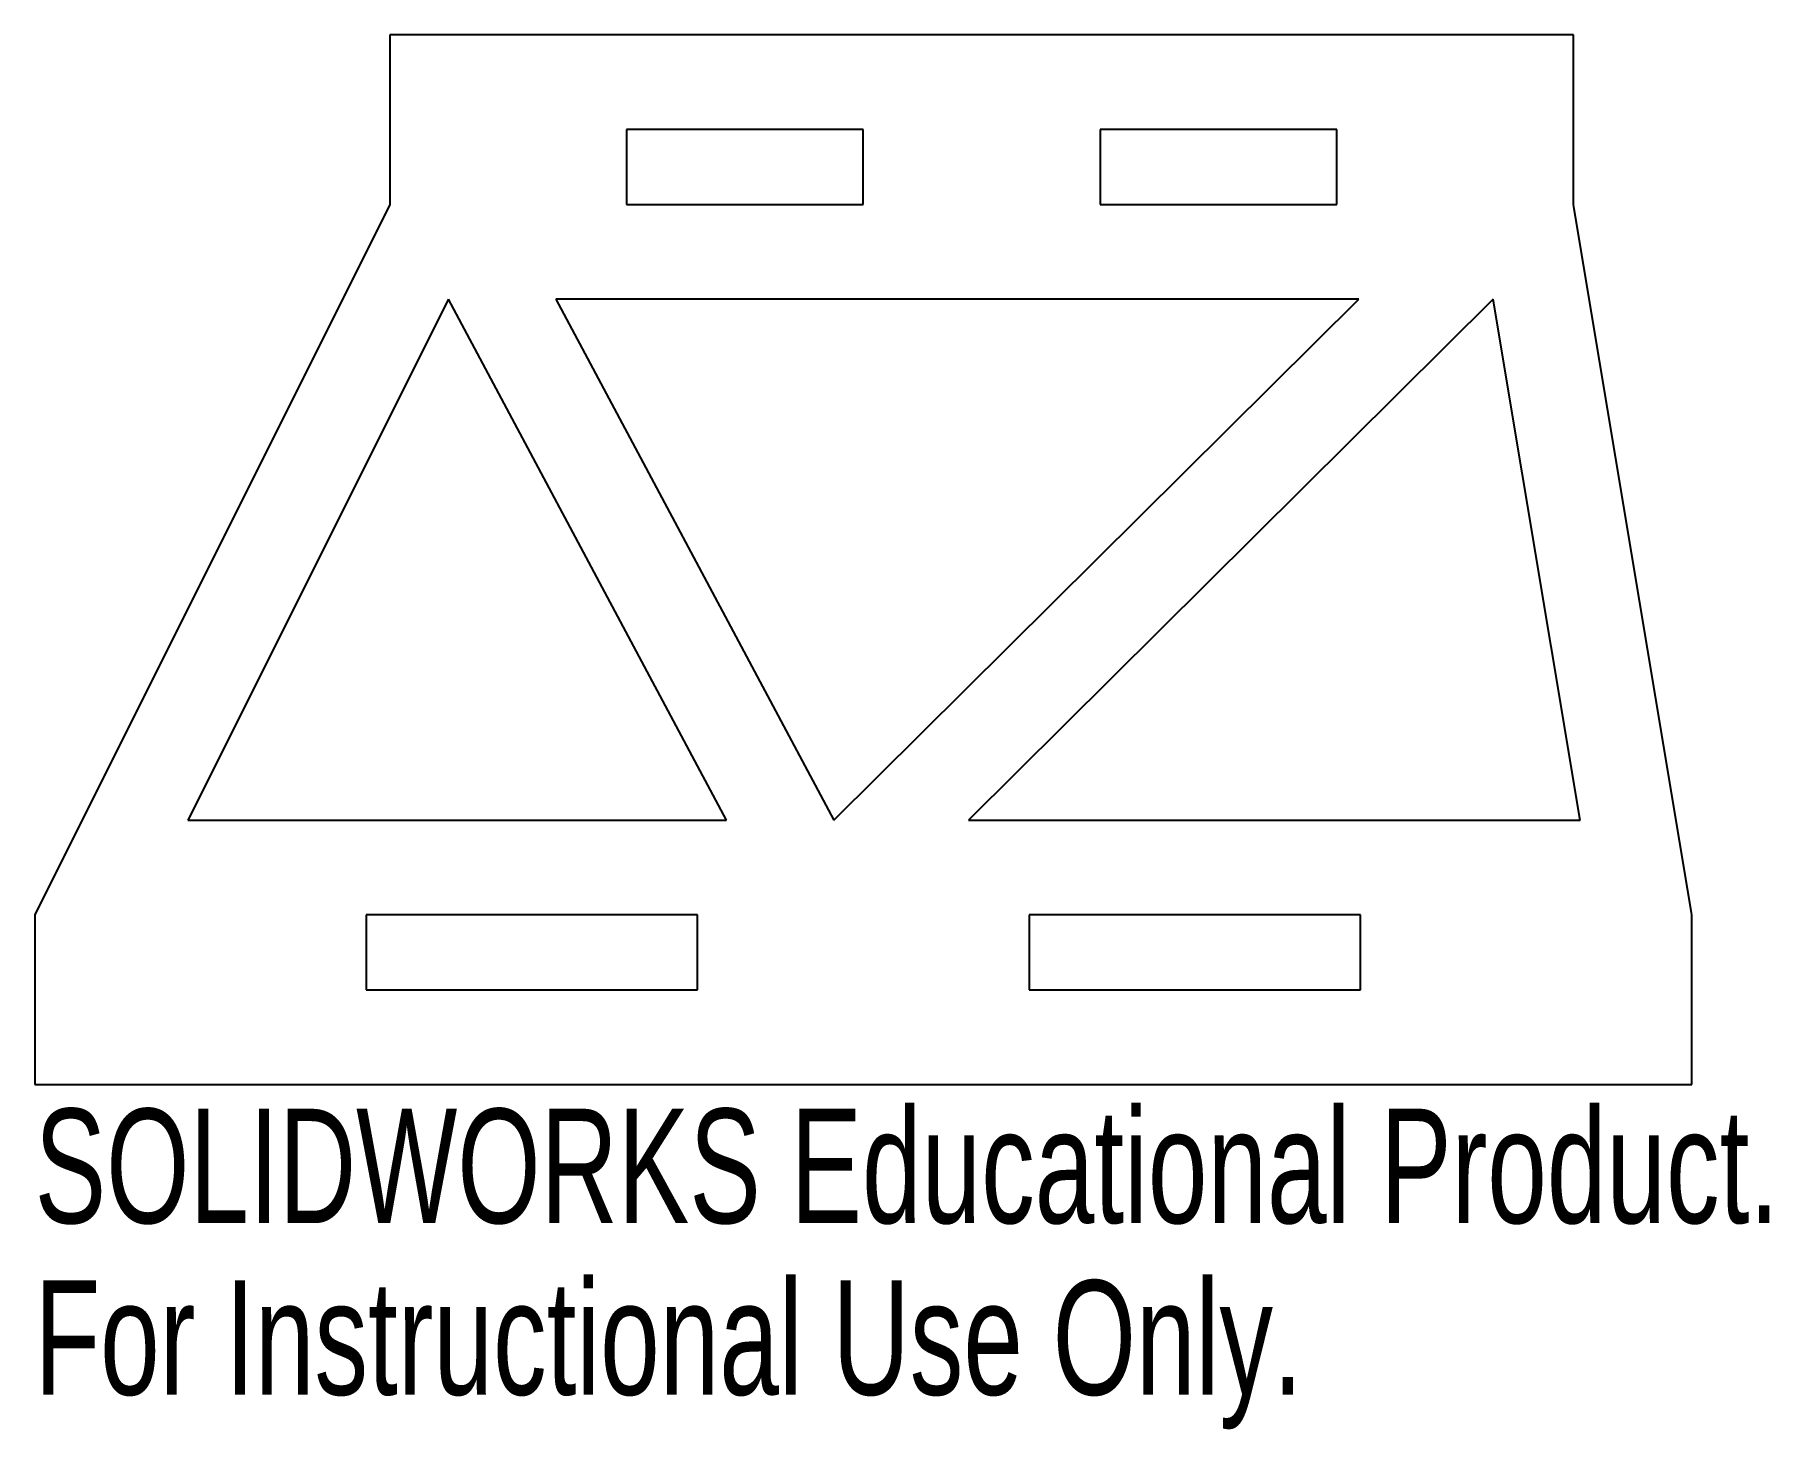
# Model space of a CAD drawing. Header units: millimetres. Extents: x 20 to 93.3, y -18.6 to 40.4.
import ezdxf

# ---------------------------------------------------------------- set-up
doc = ezdxf.new("R2010")
doc.units = ezdxf.units.MM
doc.styles.add('SLDTEXTSTYLE0', font='TXT', dxfattribs={"width": 0.7})

msp = doc.modelspace()

# ---------------------------------------------------------------- linework, layer by layer
at = {"color": 7, "linetype": 'Continuous', "lineweight": 25}
for p, q in [((35, 40.35), (35, 33.175)), ((85, 40.35), (35, 40.35)), ((85, 33.175), (85, 40.35)), ((55, 36.35), (45, 36.35)), ((45, 36.35), (45, 33.175)), ((55, 33.175), (55, 36.35)), ((75, 36.35), (65, 36.35)), ((65, 36.35), (65, 33.175)), ((75, 33.175), (75, 36.35)), ((35, 33.175), (20, 3.175)), ((45, 33.175), (55, 33.175)), ((65, 33.175), (75, 33.175)), ((90, 3.175), (85, 33.175)), ((37.472, 29.175), (26.472, 7.175)), ((49.226, 7.175), (37.472, 29.175)), ((75.933, 29.175), (42.007, 29.175)), ((42.007, 29.175), (53.761, 7.175)), ((53.761, 7.175), (75.933, 29.175)), ((81.611, 29.175), (59.44, 7.175)), ((85.278, 7.175), (81.611, 29.175)), ((26.472, 7.175), (49.226, 7.175)), ((59.44, 7.175), (85.278, 7.175)), ((20, 3.175), (20, -4)), ((48, 3.175), (34, 3.175)), ((34, 3.175), (34, 0)), ((48, 0), (48, 3.175)), ((76, 3.175), (62, 3.175)), ((62, 3.175), (62, 0)), ((76, 0), (76, 3.175)), ((90, -4), (90, 3.175)), ((34, 0), (48, 0)), ((62, 0), (76, 0)), ((20, -4), (90, -4))]:
    msp.add_line(p, q, dxfattribs=at)

# ---------------------------------------------------------------- texts
at = {"color": 7, "linetype": 'Continuous', "char_height": 4.83362, "attachment_point": 1, "style": 'SLDTEXTSTYLE0'}
for s, insert in [('SOLIDWORKS Educational Product.', (20, -5.02)), ('For Instructional Use Only.', (20, -12.27))]:
    msp.add_mtext(s, dxfattribs=dict(at, insert=insert))

doc.saveas('drawing.dxf')
